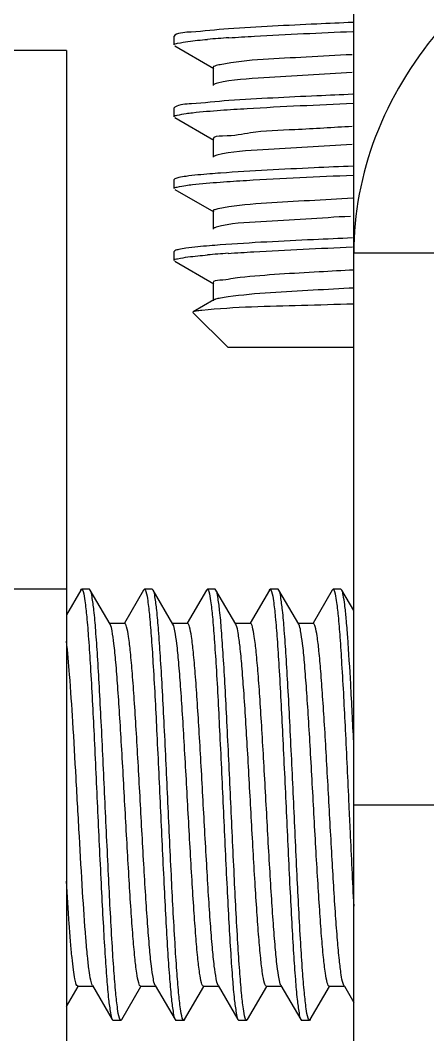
# Model space of a CAD drawing. Extents: x 69728788 to 150676229, y 20333219 to 43663798.
# Drawn here: x 75256342.1 to 75256436.9, y 20696698.2 to 20696934.4 of the extents above; entities that cross this region are included whole.
import ezdxf

# ---------------------------------------------------------------- set-up
doc = ezdxf.new("R2010")
doc.units = 0
doc.header["$LTSCALE"] = 1000
doc.header["$MEASUREMENT"] = 0
doc.layers.get('0').update_dxf_attribs({"linetype": 'CONTINUOUS'})

# ---------------------------------------------------------------- blocks, each defined once
blk = doc.blocks.new('gfhhrryyfd')
at = {"linetype": 'Continuous'}
for p, q in [((3687474.3, -1753593.68), (3687474.3, -1753156.63)), ((3687432.65, -1753247.2), (3687432.49, -1753247.39)), ((3687432.49, -1753249.48), (3687432.49, -1753247.39)), ((3687432.49, -1753249.48), (3687432.49, -1753247.39)), ((3687432.65, -1753249.66), (3687441.73, -1753254.92)), ((3687407.4, -1753250.77), (3687357.22, -1753250.77)), ((3687407.4, -1753250.77), (3687407.4, -1753578.87)), ((3687441.55, -1753254.71), (3687441.55, -1753258.89)), ((3687432.65, -1753263.93), (3687432.49, -1753264.12)), ((3687432.49, -1753266.21), (3687432.49, -1753264.12)), ((3687432.49, -1753266.21), (3687432.49, -1753264.12)), ((3687432.65, -1753266.39), (3687441.73, -1753271.64)), ((3687441.55, -1753271.43), (3687441.55, -1753275.62)), ((3687432.65, -1753280.66), (3687432.49, -1753280.84)), ((3687432.49, -1753282.93), (3687432.49, -1753280.84)), ((3687432.49, -1753282.93), (3687432.49, -1753280.84)), ((3687432.65, -1753283.12), (3687441.73, -1753288.37)), ((3687441.55, -1753288.16), (3687441.55, -1753292.34)), ((3687432.65, -1753297.39), (3687432.49, -1753297.57)), ((3687432.49, -1753299.66), (3687432.49, -1753297.57)), ((3687432.49, -1753299.66), (3687432.49, -1753297.57)), ((3687524.48, -1753297.98), (3687474.3, -1753297.98)), ((3687432.65, -1753299.84), (3687441.73, -1753305.1)), ((3687441.55, -1753304.89), (3687441.55, -1753309.07)), ((3687441.73, -1753308.86), (3687436.91, -1753311.65)), ((3687436.91, -1753311.65), (3687436.87, -1753311.77)), ((3687445.04, -1753319.94), (3687436.87, -1753311.77)), ((3687474.3, -1753319.94), (3687445.04, -1753319.94)), ((3687407.4, -1753376.23), (3687357.22, -1753376.23)), ((3687410.77, -1753376.39), (3687407.4, -1753382.19)), ((3687410.77, -1753376.39), (3687410.95, -1753376.23)), ((3687412.78, -1753376.23), (3687410.95, -1753376.23)), ((3687412.78, -1753376.23), (3687410.95, -1753376.23)), ((3687410.95, -1753376.23), (3687410.98, -1753376.23)), ((3687412.97, -1753376.39), (3687412.78, -1753376.23)), ((3687417.59, -1753384.36), (3687412.97, -1753376.39)), ((3687425.4, -1753376.39), (3687420.92, -1753384.12)), ((3687425.4, -1753376.39), (3687425.59, -1753376.23)), ((3687427.42, -1753376.23), (3687425.59, -1753376.23)), ((3687427.42, -1753376.23), (3687425.59, -1753376.23)), ((3687425.59, -1753376.23), (3687425.62, -1753376.23)), ((3687427.61, -1753376.39), (3687427.42, -1753376.23)), ((3687432.23, -1753384.36), (3687427.61, -1753376.39)), ((3687440.04, -1753376.39), (3687435.56, -1753384.12)), ((3687440.04, -1753376.39), (3687440.23, -1753376.23)), ((3687442.06, -1753376.23), (3687440.23, -1753376.23)), ((3687442.06, -1753376.23), (3687440.23, -1753376.23)), ((3687440.23, -1753376.23), (3687440.25, -1753376.23)), ((3687442.24, -1753376.39), (3687442.06, -1753376.23)), ((3687446.86, -1753384.36), (3687442.24, -1753376.39)), ((3687454.68, -1753376.39), (3687450.19, -1753384.12)), ((3687454.68, -1753376.39), (3687454.86, -1753376.23)), ((3687456.69, -1753376.23), (3687454.86, -1753376.23)), ((3687456.69, -1753376.23), (3687454.86, -1753376.23)), ((3687454.86, -1753376.23), (3687454.89, -1753376.23)), ((3687456.88, -1753376.39), (3687456.69, -1753376.23)), ((3687461.5, -1753384.36), (3687456.88, -1753376.39)), ((3687469.31, -1753376.39), (3687464.83, -1753384.12)), ((3687469.31, -1753376.39), (3687469.5, -1753376.23)), ((3687471.33, -1753376.23), (3687469.5, -1753376.23)), ((3687471.33, -1753376.23), (3687469.5, -1753376.23)), ((3687469.5, -1753376.23), (3687469.53, -1753376.23)), ((3687471.51, -1753376.39), (3687471.33, -1753376.23)), ((3687474.3, -1753381.19), (3687471.51, -1753376.39)), ((3687421, -1753384.17), (3687417.48, -1753384.17)), ((3687435.64, -1753384.17), (3687432.12, -1753384.17)), ((3687450.27, -1753384.17), (3687446.75, -1753384.17)), ((3687446.96, -1753384.56), (3687446.86, -1753384.36)), ((3687464.91, -1753384.17), (3687461.39, -1753384.17)), ((3687473.16, -1753426.46), (3687473.17, -1753426.59)), ((3687474.3, -1753426.41), (3687524.48, -1753426.41)), ((3687407.4, -1753473.4), (3687410.14, -1753468.69)), ((3687410.05, -1753468.64), (3687413.57, -1753468.64)), ((3687413.46, -1753468.45), (3687418.08, -1753476.43)), ((3687420.29, -1753476.43), (3687424.77, -1753468.69)), ((3687424.69, -1753468.64), (3687428.21, -1753468.64)), ((3687428.1, -1753468.45), (3687432.72, -1753476.43)), ((3687434.92, -1753476.43), (3687439.41, -1753468.69)), ((3687439.32, -1753468.64), (3687442.85, -1753468.64)), ((3687442.73, -1753468.45), (3687447.36, -1753476.43)), ((3687449.56, -1753476.43), (3687454.04, -1753468.69)), ((3687453.96, -1753468.64), (3687457.48, -1753468.64)), ((3687457.37, -1753468.45), (3687461.99, -1753476.43)), ((3687464.2, -1753476.43), (3687468.68, -1753468.69)), ((3687468.6, -1753468.64), (3687472.12, -1753468.64)), ((3687472.01, -1753468.45), (3687472.12, -1753468.64)), ((3687472.12, -1753468.64), (3687474.3, -1753472.4)), ((3687418.08, -1753476.43), (3687418.27, -1753476.59)), ((3687420.29, -1753476.43), (3687420.1, -1753476.59)), ((3687432.72, -1753476.43), (3687432.91, -1753476.59)), ((3687434.92, -1753476.43), (3687434.74, -1753476.59)), ((3687447.36, -1753476.43), (3687447.54, -1753476.59)), ((3687449.56, -1753476.43), (3687449.37, -1753476.59)), ((3687461.99, -1753476.43), (3687462.18, -1753476.59)), ((3687464.2, -1753476.43), (3687464.01, -1753476.59)), ((3687420.1, -1753476.59), (3687418.27, -1753476.59)), ((3687420.1, -1753476.59), (3687418.27, -1753476.59)), ((3687420.1, -1753476.59), (3687420.07, -1753476.58)), ((3687434.74, -1753476.59), (3687432.91, -1753476.59)), ((3687434.74, -1753476.59), (3687432.91, -1753476.59)), ((3687434.74, -1753476.59), (3687434.71, -1753476.58)), ((3687449.37, -1753476.59), (3687447.54, -1753476.59)), ((3687449.37, -1753476.59), (3687447.54, -1753476.59)), ((3687449.37, -1753476.59), (3687449.35, -1753476.58)), ((3687464.01, -1753476.59), (3687462.18, -1753476.59)), ((3687464.01, -1753476.59), (3687462.18, -1753476.59)), ((3687464.01, -1753476.59), (3687463.98, -1753476.58))]:
    blk.add_line(p, q, dxfattribs=at)
for centre, radius, start, end in [((3687464.48, -1753536.49), 289.32, 93.8141, 94.8058), ((3687464.26, -1753583.96), 286.61, 93.8424, 94.8038)]:
    blk.add_arc(centre, radius, start, end, dxfattribs=at)
for points, knots in [([(3687474.07, -1753244.24), (3687471.29, -1753244.36), (3687461.63, -1753244.79), (3687451.98, -1753245.26), (3687445.12, -1753245.73)], [0, 0, 0, 0, 0.28888, 1, 1, 1, 1]), ([(3687445.12, -1753245.73), (3687442.23, -1753245.92), (3687438.19, -1753246.48), (3687433.78, -1753246.56), (3687432.65, -1753247.2)], [0, 0, 0, 0, 0.690313, 1, 1, 1, 1]), ([(3687445.24, -1753247.81), (3687447.22, -1753247.67), (3687456.82, -1753247.09), (3687466.44, -1753246.66), (3687474.07, -1753246.33)], [0, 0, 0, 0, 0.20666, 1, 1, 1, 1]), ([(3687493.89, -1753246.37), (3687487.82, -1753253.63), (3687477.9, -1753269.92), (3687474.3, -1753288.76), (3687474.3, -1753297.98)], [0, 0, 0, 0, 0.506705, 1, 1, 1, 1]), ([(3687432.49, -1753249.48), (3687432.49, -1753249.18), (3687434.09, -1753248.97), (3687434.9, -1753248.76), (3687435.71, -1753248.65)], [0, 0, 0, 0, 0.271559, 1, 1, 1, 1]), ([(3687473.91, -1753251.74), (3687470.36, -1753251.92), (3687460.13, -1753252.57), (3687449.8, -1753252.79), (3687443.22, -1753254.07)], [0, 0, 0, 0, 0.346423, 1, 1, 1, 1]), ([(3687443.22, -1753254.07), (3687442.79, -1753254.15), (3687442.31, -1753254.26), (3687441.55, -1753254.53), (3687441.55, -1753254.71)], [0, 0, 0, 0, 0.709574, 1, 1, 1, 1]), ([(3687473.91, -1753255.92), (3687467.07, -1753256.27), (3687456.66, -1753257.04), (3687446.1, -1753257.52), (3687442.57, -1753258.39)], [0, 0, 0, 0, 0.653589, 1, 1, 1, 1]), ([(3687442.57, -1753258.39), (3687442.4, -1753258.43), (3687442.12, -1753258.51), (3687441.84, -1753258.62), (3687441.73, -1753258.68)], [0, 0, 0, 0, 0.589728, 1, 1, 1, 1]), ([(3687474.07, -1753260.97), (3687471.29, -1753261.09), (3687461.68, -1753261.51), (3687452.07, -1753261.98), (3687445.24, -1753262.44)], [0, 0, 0, 0, 0.28855, 1, 1, 1, 1]), ([(3687445.24, -1753262.44), (3687442.32, -1753262.64), (3687438.24, -1753263.21), (3687433.79, -1753263.28), (3687432.65, -1753263.93)], [0, 0, 0, 0, 0.690488, 1, 1, 1, 1]), ([(3687443.29, -1753264.67), (3687445.35, -1753264.52), (3687455.63, -1753263.87), (3687465.93, -1753263.41), (3687474.17, -1753263.05)], [0, 0, 0, 0, 0.199878, 1, 1, 1, 1]), ([(3687432.49, -1753266.21), (3687432.49, -1753265.94), (3687433.85, -1753265.72), (3687434.56, -1753265.54), (3687435.26, -1753265.44)], [0, 0, 0, 0, 0.274156, 1, 1, 1, 1]), ([(3687435.26, -1753265.44), (3687435.77, -1753265.37), (3687438.44, -1753265.04), (3687441.12, -1753264.83), (3687443.29, -1753264.67)], [0, 0, 0, 0, 0.191478, 1, 1, 1, 1]), ([(3687473.93, -1753268.47), (3687469.49, -1753268.69), (3687461.85, -1753269.23), (3687451.02, -1753269.56), (3687446.07, -1753270.83), (3687441.55, -1753270.65), (3687441.55, -1753271.43)], [0, 0, 0, 0, 0.408978, 0.726291, 0.927833, 1, 1, 1, 1]), ([(3687473.92, -1753272.65), (3687466.99, -1753273), (3687456.54, -1753273.82), (3687445.9, -1753274.23), (3687442.42, -1753275.15)], [0, 0, 0, 0, 0.658464, 1, 1, 1, 1]), ([(3687442.42, -1753275.15), (3687442.28, -1753275.19), (3687442.05, -1753275.26), (3687441.82, -1753275.35), (3687441.73, -1753275.4)], [0, 0, 0, 0, 0.581089, 1, 1, 1, 1]), ([(3687474.17, -1753277.69), (3687471.14, -1753277.82), (3687460.84, -1753278.28), (3687450.55, -1753278.78), (3687443.29, -1753279.31)], [0, 0, 0, 0, 0.294353, 1, 1, 1, 1]), ([(3687435.26, -1753280.07), (3687434.69, -1753280.15), (3687433.82, -1753280.3), (3687432.93, -1753280.5), (3687432.65, -1753280.66)], [0, 0, 0, 0, 0.643846, 1, 1, 1, 1]), ([(3687443.29, -1753279.31), (3687442.47, -1753279.37), (3687439.79, -1753279.58), (3687437.1, -1753279.82), (3687435.26, -1753280.07)], [0, 0, 0, 0, 0.307315, 1, 1, 1, 1]), ([(3687443.19, -1753281.41), (3687445.25, -1753281.26), (3687455.57, -1753280.6), (3687465.9, -1753280.14), (3687474.17, -1753279.78)], [0, 0, 0, 0, 0.199508, 1, 1, 1, 1]), ([(3687432.49, -1753282.93), (3687432.49, -1753282.67), (3687433.84, -1753282.45), (3687434.54, -1753282.27), (3687435.23, -1753282.17)], [0, 0, 0, 0, 0.274335, 1, 1, 1, 1]), ([(3687435.23, -1753282.17), (3687435.74, -1753282.1), (3687438.38, -1753281.77), (3687441.04, -1753281.56), (3687443.19, -1753281.41)], [0, 0, 0, 0, 0.191445, 1, 1, 1, 1]), ([(3687474.1, -1753285.18), (3687470.73, -1753285.36), (3687460.7, -1753285.95), (3687450.62, -1753286.33), (3687444.02, -1753287.38)], [0, 0, 0, 0, 0.335812, 1, 1, 1, 1]), ([(3687444.02, -1753287.38), (3687443.4, -1753287.48), (3687442.74, -1753287.64), (3687441.55, -1753287.92), (3687441.55, -1753288.16)], [0, 0, 0, 0, 0.720112, 1, 1, 1, 1]), ([(3687473.54, -1753289.39), (3687466.59, -1753289.75), (3687456.23, -1753290.62), (3687445.62, -1753290.93), (3687442.25, -1753291.93)], [0, 0, 0, 0, 0.664513, 1, 1, 1, 1]), ([(3687442.25, -1753291.93), (3687442.15, -1753291.96), (3687441.97, -1753292.01), (3687441.8, -1753292.09), (3687441.73, -1753292.13)], [0, 0, 0, 0, 0.569413, 1, 1, 1, 1]), ([(3687474.03, -1753294.42), (3687471, -1753294.55), (3687460.72, -1753295.01), (3687450.43, -1753295.51), (3687443.19, -1753296.04)], [0, 0, 0, 0, 0.294609, 1, 1, 1, 1]), ([(3687435.23, -1753296.81), (3687434.67, -1753296.88), (3687433.81, -1753297.03), (3687432.93, -1753297.23), (3687432.65, -1753297.39)], [0, 0, 0, 0, 0.643454, 1, 1, 1, 1]), ([(3687443.19, -1753296.04), (3687442.38, -1753296.1), (3687439.72, -1753296.31), (3687437.06, -1753296.55), (3687435.23, -1753296.81)], [0, 0, 0, 0, 0.307366, 1, 1, 1, 1]), ([(3687445.06, -1753298), (3687447.04, -1753297.87), (3687456.69, -1753297.28), (3687466.35, -1753296.84), (3687474.01, -1753296.51)], [0, 0, 0, 0, 0.206107, 1, 1, 1, 1]), ([(3687432.49, -1753299.66), (3687432.49, -1753299.36), (3687434.09, -1753299.16), (3687434.9, -1753298.94), (3687435.7, -1753298.83)], [0, 0, 0, 0, 0.271614, 1, 1, 1, 1]), ([(3687447.84, -1753303.63), (3687446.27, -1753303.79), (3687444.79, -1753304.27), (3687441.55, -1753304.32), (3687441.55, -1753304.89)], [0, 0, 0, 0, 0.734394, 1, 1, 1, 1]), ([(3687474.38, -1753301.9), (3687471.66, -1753302.03), (3687462.81, -1753302.51), (3687453.96, -1753303.01), (3687447.84, -1753303.63)], [0, 0, 0, 0, 0.306539, 1, 1, 1, 1]), ([(3687474.43, -1753306.08), (3687471.23, -1753306.24), (3687461.43, -1753306.8), (3687451.6, -1753307.26), (3687445.04, -1753308.14)], [0, 0, 0, 0, 0.325706, 1, 1, 1, 1]), ([(3687442.14, -1753308.69), (3687442.06, -1753308.71), (3687441.92, -1753308.76), (3687441.79, -1753308.83), (3687441.73, -1753308.86)], [0, 0, 0, 0, 0.559909, 1, 1, 1, 1]), ([(3687445.04, -1753308.14), (3687444.45, -1753308.22), (3687443.48, -1753308.37), (3687442.51, -1753308.57), (3687442.14, -1753308.69)], [0, 0, 0, 0, 0.599115, 1, 1, 1, 1]), ([(3687474.21, -1753309.8), (3687470.19, -1753309.91), (3687458.44, -1753310.33), (3687446.65, -1753310.48), (3687438.96, -1753311.29)], [0, 0, 0, 0, 0.34233, 1, 1, 1, 1]), ([(3687438.96, -1753311.29), (3687438.5, -1753311.33), (3687437.83, -1753311.43), (3687437.12, -1753311.53), (3687436.92, -1753311.65)], [0, 0, 0, 0, 0.666426, 1, 1, 1, 1]), ([(3687410.98, -1753376.23), (3687411.01, -1753376.24), (3687411.19, -1753376.37), (3687411.24, -1753376.59), (3687411.29, -1753376.76)], [0, 0, 0, 0, 0.146246, 1, 1, 1, 1]), ([(3687411.29, -1753376.76), (3687411.52, -1753377.45), (3687411.8, -1753379.42), (3687412.21, -1753383.1), (3687412.61, -1753388.21), (3687413.2, -1753397.36), (3687413.89, -1753410.78), (3687414.69, -1753427.98), (3687415.36, -1753442.59), (3687415.94, -1753453.58), (3687416.35, -1753460.66), (3687416.77, -1753466.6), (3687417.14, -1753471.23), (3687417.58, -1753474.32), (3687417.82, -1753475.96), (3687418.08, -1753476.43)], [0, 0, 0, 0, 0.021868, 0.059293, 0.111148, 0.175758, 0.334416, 0.514504, 0.692433, 0.773207, 0.844889, 0.905123, 0.951944, 0.983855, 1, 1, 1, 1]), ([(3687419.76, -1753476.05), (3687419.54, -1753475.36), (3687419.25, -1753473.39), (3687418.84, -1753469.71), (3687418.44, -1753464.59), (3687417.85, -1753455.45), (3687417.17, -1753442.02), (3687416.37, -1753424.82), (3687415.69, -1753410.22), (3687415.12, -1753399.23), (3687414.71, -1753392.15), (3687414.29, -1753386.22), (3687413.91, -1753381.58), (3687413.47, -1753378.49), (3687413.24, -1753376.85), (3687412.97, -1753376.39)], [0, 0, 0, 0, 0.021893, 0.059337, 0.111209, 0.175831, 0.334488, 0.514558, 0.692467, 0.773229, 0.8449, 0.905129, 0.951948, 0.983856, 1, 1, 1, 1]), ([(3687425.62, -1753376.23), (3687425.65, -1753376.24), (3687425.82, -1753376.36), (3687425.87, -1753376.58), (3687425.92, -1753376.74)], [0, 0, 0, 0, 0.147522, 1, 1, 1, 1]), ([(3687425.92, -1753376.74), (3687426.15, -1753377.43), (3687426.43, -1753379.39), (3687426.85, -1753383.05), (3687427.24, -1753388.15), (3687427.84, -1753397.29), (3687428.52, -1753410.72), (3687429.32, -1753427.93), (3687430, -1753442.55), (3687430.57, -1753453.55), (3687430.98, -1753460.64), (3687431.4, -1753466.58), (3687431.78, -1753471.22), (3687432.22, -1753474.32), (3687432.45, -1753475.96), (3687432.72, -1753476.43)], [0, 0, 0, 0, 0.02168, 0.058952, 0.110694, 0.175227, 0.333837, 0.514005, 0.692077, 0.772934, 0.8447, 0.905011, 0.95189, 0.983838, 1, 1, 1, 1]), ([(3687434.4, -1753476.05), (3687434.18, -1753475.36), (3687433.89, -1753473.39), (3687433.48, -1753469.72), (3687433.08, -1753464.6), (3687432.49, -1753455.45), (3687431.8, -1753442.03), (3687431.01, -1753424.83), (3687430.33, -1753410.22), (3687429.75, -1753399.23), (3687429.34, -1753392.15), (3687428.92, -1753386.22), (3687428.55, -1753381.58), (3687428.11, -1753378.49), (3687427.88, -1753376.85), (3687427.61, -1753376.39)], [0, 0, 0, 0, 0.021869, 0.059298, 0.111159, 0.175773, 0.334425, 0.514513, 0.692436, 0.773203, 0.844885, 0.905123, 0.951945, 0.983855, 1, 1, 1, 1]), ([(3687440.25, -1753376.23), (3687440.28, -1753376.24), (3687440.46, -1753376.37), (3687440.51, -1753376.59), (3687440.57, -1753376.76)], [0, 0, 0, 0, 0.146192, 1, 1, 1, 1]), ([(3687440.57, -1753376.76), (3687440.79, -1753377.45), (3687441.08, -1753379.42), (3687441.49, -1753383.1), (3687441.88, -1753388.22), (3687442.48, -1753397.36), (3687443.16, -1753410.79), (3687443.96, -1753427.98), (3687444.64, -1753442.59), (3687445.21, -1753453.58), (3687445.62, -1753460.66), (3687446.04, -1753466.6), (3687446.41, -1753471.23), (3687446.86, -1753474.32), (3687447.09, -1753475.96), (3687447.36, -1753476.43)], [0, 0, 0, 0, 0.021875, 0.059308, 0.111172, 0.175789, 0.334441, 0.514524, 0.692444, 0.773209, 0.844888, 0.905124, 0.951946, 0.983855, 1, 1, 1, 1]), ([(3687449.04, -1753476.07), (3687448.82, -1753475.38), (3687448.53, -1753473.42), (3687448.12, -1753469.76), (3687447.72, -1753464.66), (3687447.13, -1753455.52), (3687446.44, -1753442.09), (3687445.64, -1753424.88), (3687444.96, -1753410.26), (3687444.39, -1753399.26), (3687443.98, -1753392.17), (3687443.56, -1753386.23), (3687443.19, -1753381.59), (3687442.74, -1753378.49), (3687442.51, -1753376.85), (3687442.24, -1753376.39)], [0, 0, 0, 0, 0.021696, 0.058981, 0.110733, 0.175273, 0.333889, 0.51405, 0.692109, 0.772959, 0.844718, 0.905021, 0.951895, 0.98384, 1, 1, 1, 1]), ([(3687454.89, -1753376.23), (3687454.92, -1753376.24), (3687455.09, -1753376.37), (3687455.15, -1753376.59), (3687455.2, -1753376.76)], [0, 0, 0, 0, 0.146067, 1, 1, 1, 1]), ([(3687455.2, -1753376.76), (3687455.42, -1753377.46), (3687455.71, -1753379.43), (3687456.12, -1753383.1), (3687456.52, -1753388.22), (3687457.11, -1753397.37), (3687457.8, -1753410.79), (3687458.59, -1753427.99), (3687459.27, -1753442.59), (3687459.85, -1753453.59), (3687460.26, -1753460.66), (3687460.68, -1753466.6), (3687461.05, -1753471.23), (3687461.49, -1753474.32), (3687461.72, -1753475.96), (3687461.99, -1753476.43)], [0, 0, 0, 0, 0.021894, 0.059339, 0.111212, 0.175833, 0.334492, 0.514561, 0.69247, 0.773231, 0.844902, 0.905131, 0.951948, 0.983856, 1, 1, 1, 1]), ([(3687463.67, -1753476.05), (3687463.45, -1753475.36), (3687463.16, -1753473.39), (3687462.75, -1753469.72), (3687462.35, -1753464.6), (3687461.76, -1753455.45), (3687461.07, -1753442.03), (3687460.28, -1753424.83), (3687459.6, -1753410.22), (3687459.02, -1753399.23), (3687458.61, -1753392.15), (3687458.19, -1753386.22), (3687457.82, -1753381.58), (3687457.38, -1753378.49), (3687457.15, -1753376.85), (3687456.88, -1753376.39)], [0, 0, 0, 0, 0.021872, 0.059299, 0.111157, 0.175768, 0.334426, 0.51451, 0.692437, 0.773209, 0.84489, 0.905124, 0.951944, 0.983855, 1, 1, 1, 1]), ([(3687469.53, -1753376.23), (3687469.56, -1753376.24), (3687469.73, -1753376.37), (3687469.78, -1753376.59), (3687469.84, -1753376.76)], [0, 0, 0, 0, 0.14652, 1, 1, 1, 1]), ([(3687469.84, -1753376.76), (3687470.05, -1753377.43), (3687470.34, -1753379.33), (3687470.74, -1753382.87), (3687471.12, -1753387.81), (3687471.71, -1753396.65), (3687472.38, -1753409.67), (3687472.89, -1753420.62), (3687473.16, -1753426.46)], [0, 0, 0, 0, 0.0425, 0.114919, 0.215181, 0.340186, 0.648075, 1, 1, 1, 1]), ([(3687474.3, -1753411.77), (3687474.08, -1753407.28), (3687473.66, -1753399.12), (3687473.1, -1753389.55), (3687472.6, -1753383.39), (3687472.28, -1753380.12), (3687471.93, -1753377.9), (3687471.72, -1753376.74), (3687471.51, -1753376.39)], [0, 0, 0, 0, 0.379707, 0.689476, 0.809337, 0.902177, 0.966048, 1, 1, 1, 1]), ([(3687424.69, -1753468.64), (3687424.59, -1753468.64), (3687424.38, -1753468.34), (3687424.09, -1753467.37), (3687423.7, -1753465.14), (3687423.3, -1753461.53), (3687422.87, -1753456.61), (3687422.44, -1753450.61), (3687422.01, -1753443.74), (3687421.57, -1753436.25), (3687420.99, -1753425.79), (3687420.43, -1753415.43), (3687419.83, -1753405.54), (3687419.4, -1753399.08), (3687418.97, -1753393.61), (3687418.57, -1753389.3), (3687418.12, -1753386.37), (3687417.86, -1753384.82), (3687417.59, -1753384.36)], [0, 0, 0, 0, 0.003456, 0.010692, 0.037889, 0.081613, 0.140407, 0.212192, 0.2944, 0.384075, 0.47799, 0.664972, 0.751304, 0.828651, 0.894236, 0.945722, 0.981321, 1, 1, 1, 1]), ([(3687428.1, -1753468.45), (3687427.83, -1753467.99), (3687427.57, -1753466.44), (3687427.12, -1753463.52), (3687426.72, -1753459.21), (3687426.29, -1753453.74), (3687425.86, -1753447.27), (3687425.26, -1753437.38), (3687424.7, -1753427.02), (3687424.12, -1753416.57), (3687423.68, -1753409.07), (3687423.25, -1753402.2), (3687422.82, -1753396.21), (3687422.39, -1753391.29), (3687421.99, -1753387.68), (3687421.6, -1753385.44), (3687421.31, -1753384.47), (3687421.1, -1753384.17), (3687421, -1753384.17)], [0, 0, 0, 0, 0.01868, 0.054278, 0.105764, 0.171348, 0.248694, 0.335026, 0.52201, 0.615925, 0.705601, 0.787808, 0.859593, 0.918386, 0.962109, 0.989306, 0.996546, 1, 1, 1, 1]), ([(3687439.32, -1753468.64), (3687439.23, -1753468.64), (3687439.01, -1753468.34), (3687438.73, -1753467.37), (3687438.33, -1753465.14), (3687437.94, -1753461.53), (3687437.51, -1753456.61), (3687437.08, -1753450.61), (3687436.64, -1753443.74), (3687436.21, -1753436.25), (3687435.63, -1753425.79), (3687435.06, -1753415.43), (3687434.47, -1753405.54), (3687434.04, -1753399.08), (3687433.6, -1753393.61), (3687433.21, -1753389.3), (3687432.76, -1753386.37), (3687432.49, -1753384.82), (3687432.23, -1753384.36)], [0, 0, 0, 0, 0.003455, 0.010693, 0.037891, 0.081614, 0.140407, 0.212192, 0.2944, 0.384075, 0.47799, 0.664974, 0.751306, 0.828653, 0.894237, 0.945722, 0.98132, 1, 1, 1, 1]), ([(3687442.73, -1753468.45), (3687442.47, -1753467.99), (3687442.2, -1753466.44), (3687441.76, -1753463.52), (3687441.36, -1753459.21), (3687440.92, -1753453.74), (3687440.49, -1753447.27), (3687439.9, -1753437.38), (3687439.33, -1753427.02), (3687438.75, -1753416.57), (3687438.32, -1753409.07), (3687437.88, -1753402.2), (3687437.46, -1753396.21), (3687437.03, -1753391.29), (3687436.63, -1753387.68), (3687436.24, -1753385.44), (3687435.95, -1753384.47), (3687435.74, -1753384.17), (3687435.64, -1753384.17)], [0, 0, 0, 0, 0.018679, 0.054277, 0.105763, 0.171348, 0.248695, 0.335027, 0.52201, 0.615925, 0.7056, 0.787807, 0.859593, 0.918386, 0.96211, 0.989308, 0.996544, 1, 1, 1, 1]), ([(3687457.37, -1753468.45), (3687457.11, -1753467.99), (3687456.84, -1753466.44), (3687456.39, -1753463.52), (3687456, -1753459.21), (3687455.56, -1753453.74), (3687455.13, -1753447.27), (3687454.53, -1753437.38), (3687453.97, -1753427.02), (3687453.39, -1753416.57), (3687452.95, -1753409.07), (3687452.52, -1753402.2), (3687452.09, -1753396.21), (3687451.66, -1753391.29), (3687451.26, -1753387.68), (3687450.87, -1753385.44), (3687450.59, -1753384.47), (3687450.37, -1753384.17), (3687450.27, -1753384.17)], [0, 0, 0, 0, 0.01868, 0.054279, 0.105766, 0.17135, 0.248697, 0.335029, 0.522011, 0.615926, 0.705601, 0.78781, 0.859595, 0.918388, 0.962111, 0.989307, 0.996546, 1, 1, 1, 1]), ([(3687468.6, -1753468.64), (3687468.5, -1753468.64), (3687468.29, -1753468.34), (3687468, -1753467.37), (3687467.61, -1753465.14), (3687467.21, -1753461.53), (3687466.78, -1753456.61), (3687466.35, -1753450.61), (3687465.92, -1753443.74), (3687465.48, -1753436.25), (3687464.9, -1753425.79), (3687464.34, -1753415.43), (3687463.74, -1753405.54), (3687463.31, -1753399.08), (3687462.88, -1753393.61), (3687462.48, -1753389.3), (3687462.03, -1753386.37), (3687461.77, -1753384.82), (3687461.5, -1753384.36)], [0, 0, 0, 0, 0.003456, 0.010692, 0.037889, 0.081613, 0.140406, 0.212192, 0.294399, 0.384075, 0.477989, 0.664972, 0.751304, 0.828651, 0.894236, 0.945722, 0.981321, 1, 1, 1, 1]), ([(3687471.83, -1753468.03), (3687471.62, -1753467.37), (3687471.31, -1753465.54), (3687470.9, -1753462.18), (3687470.49, -1753457.58), (3687469.89, -1753449.5), (3687469.19, -1753437.78), (3687468.52, -1753425.41), (3687467.95, -1753415.23), (3687467.53, -1753407.99), (3687467.1, -1753401.39), (3687466.68, -1753395.65), (3687466.27, -1753390.95), (3687465.88, -1753387.51), (3687465.5, -1753385.38), (3687465.21, -1753384.45), (3687465.01, -1753384.17), (3687464.91, -1753384.17)], [0, 0, 0, 0, 0.024737, 0.065402, 0.120735, 0.188882, 0.353983, 0.53832, 0.629884, 0.716845, 0.796224, 0.865309, 0.92175, 0.963653, 0.989702, 0.996649, 1, 1, 1, 1]), ([(3687453.96, -1753468.64), (3687453.86, -1753468.64), (3687453.65, -1753468.35), (3687453.37, -1753467.41), (3687452.98, -1753465.23), (3687452.59, -1753461.7), (3687452.17, -1753456.9), (3687451.74, -1753451.04), (3687451.31, -1753444.31), (3687450.89, -1753436.95), (3687450.31, -1753426.64), (3687449.63, -1753414.18), (3687448.93, -1753402.45), (3687448.31, -1753394.44), (3687447.91, -1753389.98), (3687447.48, -1753386.82), (3687447.19, -1753385.13), (3687446.96, -1753384.56)], [0, 0, 0, 0, 0.003398, 0.010481, 0.037063, 0.079811, 0.137346, 0.207687, 0.288384, 0.376611, 0.469274, 0.654855, 0.819309, 0.886268, 0.939811, 0.978111, 1, 1, 1, 1]), ([(3687413.46, -1753468.45), (3687413.25, -1753468.09), (3687413, -1753466.89), (3687412.63, -1753464.64), (3687412.29, -1753461.36), (3687411.75, -1753455.26), (3687411.13, -1753445.96), (3687410.41, -1753433.5), (3687409.69, -1753420.31), (3687408.98, -1753407.75), (3687408.27, -1753397.15), (3687407.74, -1753390.88), (3687407.4, -1753388.29)], [0, 0, 0, 0, 0.015697, 0.044446, 0.085716, 0.138485, 0.272802, 0.433446, 0.603652, 0.765638, 0.902498, 1, 1, 1, 1]), ([(3687473.17, -1753426.59), (3687473.26, -1753428.62), (3687473.62, -1753436.42), (3687473.99, -1753444.22), (3687474.3, -1753449.99)], [0, 0, 0, 0, 0.259611, 1, 1, 1, 1]), ([(3687410.05, -1753468.64), (3687409.87, -1753468.64), (3687409.59, -1753467.88), (3687409.33, -1753466.75), (3687409.01, -1753464.58), (3687408.69, -1753461.77), (3687408.37, -1753458.2), (3687407.91, -1753452.26), (3687407.61, -1753447.5), (3687407.4, -1753444.15)], [0, 0, 0, 0, 0.021802, 0.074827, 0.160247, 0.276725, 0.42207, 0.593424, 1, 1, 1, 1]), ([(3687420.07, -1753476.58), (3687420.04, -1753476.58), (3687419.87, -1753476.44), (3687419.81, -1753476.22), (3687419.76, -1753476.05)], [0, 0, 0, 0, 0.146075, 1, 1, 1, 1]), ([(3687434.71, -1753476.58), (3687434.68, -1753476.58), (3687434.51, -1753476.44), (3687434.45, -1753476.22), (3687434.4, -1753476.05)], [0, 0, 0, 0, 0.146237, 1, 1, 1, 1]), ([(3687449.35, -1753476.58), (3687449.32, -1753476.58), (3687449.15, -1753476.45), (3687449.09, -1753476.24), (3687449.04, -1753476.07)], [0, 0, 0, 0, 0.147411, 1, 1, 1, 1]), ([(3687463.98, -1753476.58), (3687463.95, -1753476.58), (3687463.78, -1753476.44), (3687463.72, -1753476.22), (3687463.67, -1753476.05)], [0, 0, 0, 0, 0.14622, 1, 1, 1, 1])]:
    blk.add_open_spline(points, degree=3, knots=knots, dxfattribs=at)
for points in [[(3687435.71, -1753248.65), (3687437.21, -1753248.45), (3687438.73, -1753248.31), (3687440.24, -1753248.19)], [(3687435.7, -1753298.83), (3687437.22, -1753298.64), (3687438.74, -1753298.49), (3687440.26, -1753298.36)], [(3687472.01, -1753468.45), (3687471.93, -1753468.32), (3687471.88, -1753468.17), (3687471.83, -1753468.03)]]:
    blk.add_open_spline(points, degree=3, dxfattribs=at)

msp = doc.modelspace()

# ---------------------------------------------------------------- block references
at = {"lineweight": -3, "xscale": 0.9999959468841553, "yscale": 0.9999959506094456, "zscale": 0.9999959495959999}
msp.add_blockref('gfhhrryyfd', (71568960.34, 22450171.07), dxfattribs=at)

doc.saveas('drawing.dxf')
